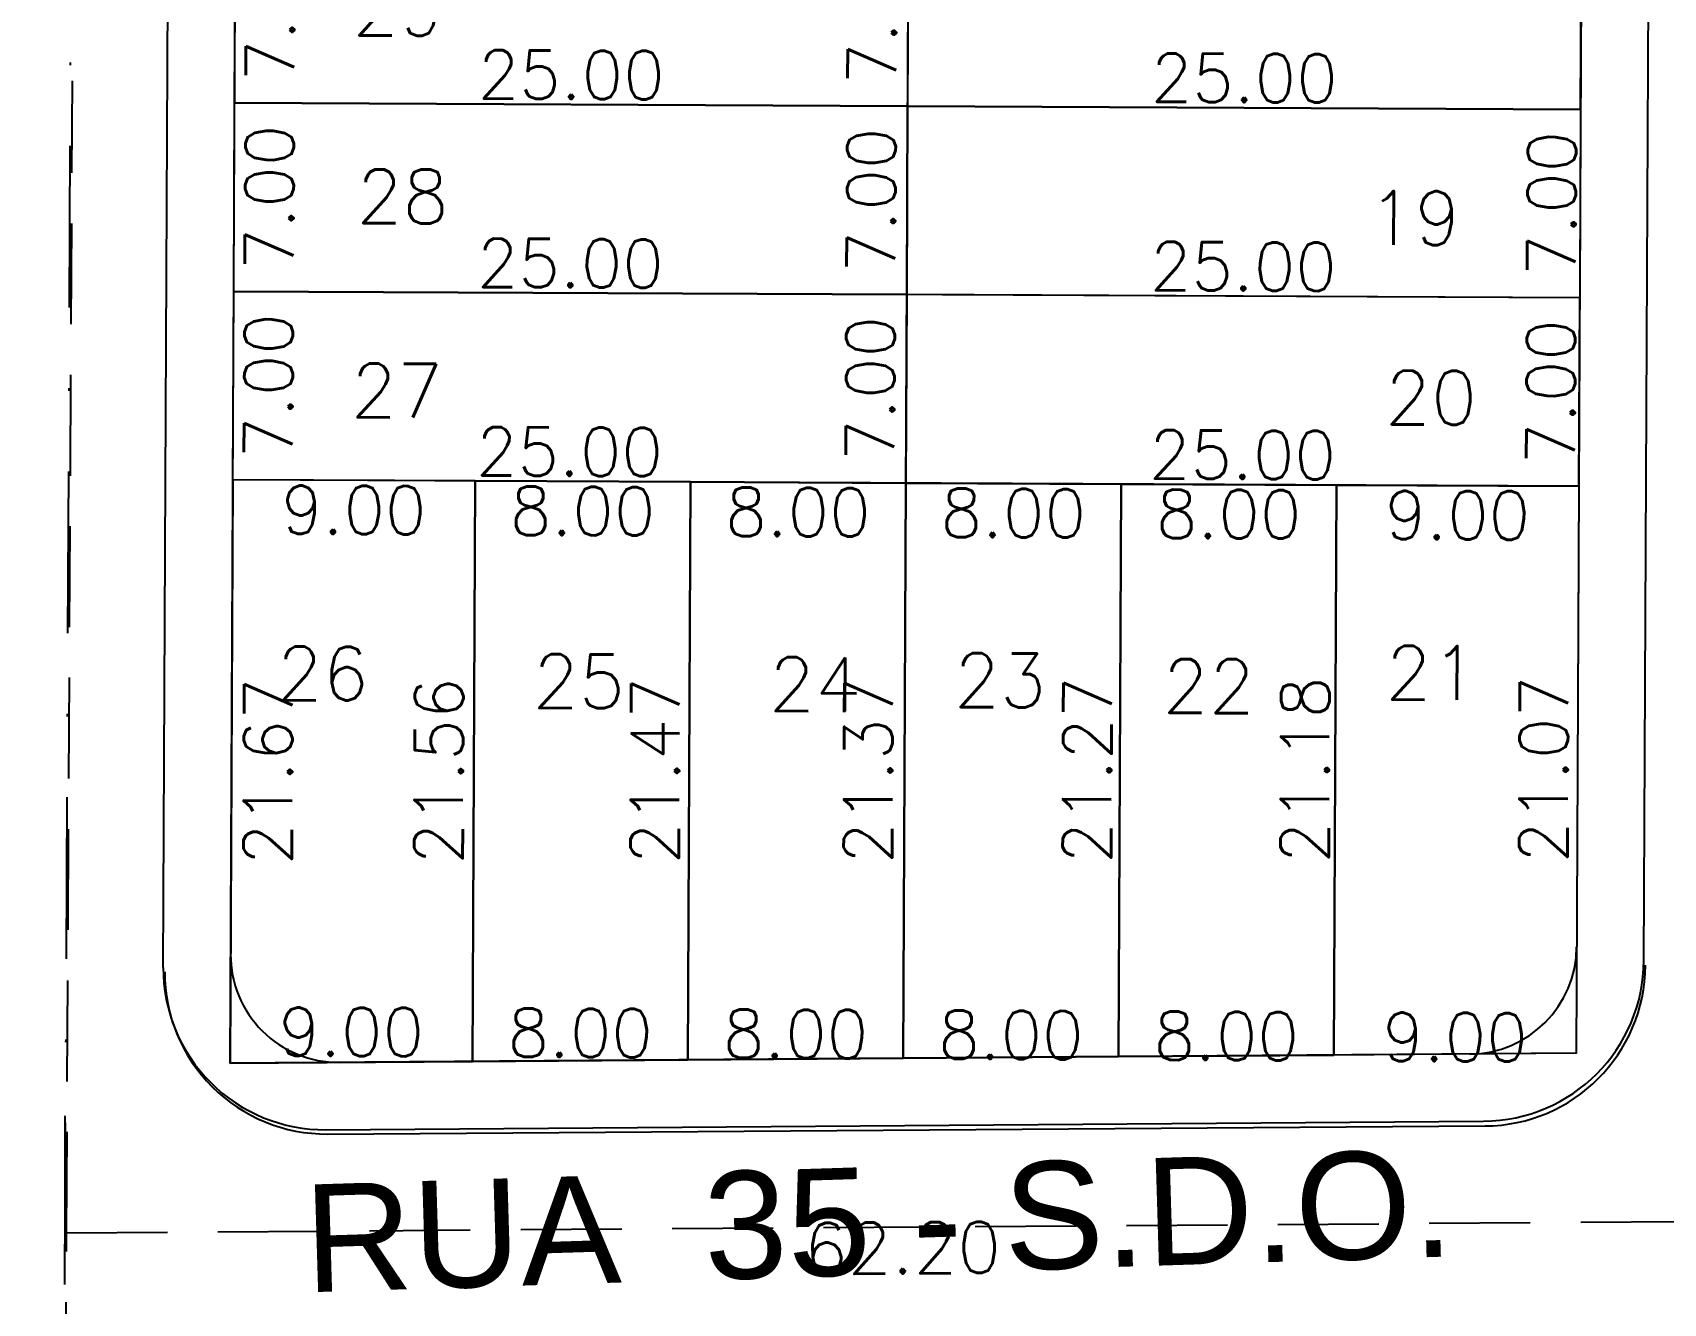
# Model space of a CAD drawing. Header units: millimetres. Extents: x -4430026 to 4783824, y 584 to 9593110.
# Drawn here: x 1934.7 to 1995.3, y 1564.1 to 1611.3 of the extents above; entities that cross this region are included whole.
import ezdxf
from ezdxf.enums import TextEntityAlignment as Align

# ---------------------------------------------------------------- set-up
doc = ezdxf.new("R2010")
doc.units = ezdxf.units.MM
for name, pattern in [('DASHDOT', [1, 0.5, -0.25, 0, -0.25]), ('HIDDEN', [0.375, 0.25, -0.125]), ('HIDDEN2', [0.1875, 0.125, -0.0625])]:
    doc.linetypes.add(name, pattern=pattern)
for name, color, linetype in [('boundary filipe', 6, 'Continuous'), ('BOUNDARY LOTES', 2, 'Continuous'), ('Calçada', 1, 'Continuous'), ('Cota', 8, 'Continuous'), ('COTAS', 8, 'Continuous'), ('curvas', 4, 'Continuous'), ('Lotes', 2, 'Continuous'), ('Nomes de Ruas', 3, 'Continuous'), ('Numero de lotes', 5, 'Continuous'), ('Projeção', 8, 'HIDDEN2'), ('QUADRA', 4, 'Continuous')]:
    doc.layers.add(name, color=color, linetype=linetype)
doc.styles.add('arcad1', font='romans.shx')
doc.styles.add('ARIAL', font='arial.ttf', dxfattribs={"height": 0.25})
doc.styles.add('ROMANS', font='romans.shx')
doc.dimstyles.new('BOLA100', dxfattribs={"dimscale": 0, "dimtxt": 1.9, "dimasz": 0.18, "dimexe": 0.18, "dimexo": 0.063, "dimgap": 0, "dimtad": 1, "dimzin": 4, "dimdsep": 46, "dimtxsty": 'ROMANS', "dimcen": 0.09, "dimse1": 1, "dimse2": 1, "dimsd1": 1, "dimsd2": 1, "dimclrt": 256, "dimaunit": 1, "dimadec": 4, "dimazin": 0, "dimtfac": 1.2, "dimtix": 1, "dimtmove": 2, "dimatfit": 3, "dimfxl": 1, "dimtvp": 2, "dimtolj": 1, "dimtzin": 4, "dimarcsym": 0})
doc.dimstyles.get("Standard").update_dxf_attribs({"dimtxt": 0.18, "dimasz": 0.18, "dimexe": 0.18, "dimexo": 0.0625, "dimgap": 0.09, "dimtad": 0, "dimtih": 1, "dimtoh": 1, "dimdec": 4, "dimzin": 0, "dimdsep": 46, "dimtxsty": 'Standard', "dimcen": 0.09, "dimadec": 0, "dimazin": 0, "dimtfac": 1, "dimtdec": 4, "dimtofl": 0, "dimtmove": 0, "dimatfit": 3, "dimfxl": 1, "dimtolj": 1, "dimtzin": 0, "dimarcsym": 0})

# ---------------------------------------------------------------- blocks, each defined once
blk = doc.blocks.new('*D14059')
at = {"layer": 'DEFPOINTS', "color": 0, "linetype": 'ByBlock'}
for p in [(1998.11998463432, 1567.333569828371), (1935.917124944293, 1566.877229910197), (1998.133896640262, 1565.437249740804)]:
    blk.add_point(p, dxfattribs=at)
at = {"layer": 'COTAS', "linetype": 'ByBlock', "insert": (1967.025497481322, 1566.159054217512), "char_height": 1.9, "attachment_point": 5, "rotation": 0.4203324799064805, "style": 'ROMANS'}
blk.add_mtext('\\A1;62.20', dxfattribs=at)
blk = doc.blocks.new('*D14060')
at = {"layer": 'DEFPOINTS', "color": 0, "linetype": 'ByBlock'}
for p in [(1935.917124944297, 1566.877229910197), (1938.341399405595, 1566.865745646298), (1935.620690623236, 1504.301329503857)]:
    blk.add_point(p, dxfattribs=at)
at = {"layer": 'COTAS', "linetype": 'ByBlock', "insert": (1937.243192904373, 1535.582295729075), "char_height": 1.9, "attachment_point": 5, "rotation": 89.72858067815768, "style": 'ROMANS'}
blk.add_mtext('\\A1;62.58', dxfattribs=at)
blk = doc.blocks.new('*D14061')
at = {"layer": 'DEFPOINTS', "color": 0, "linetype": 'ByBlock'}
for p in [(1998.119984634321, 1567.333569828371), (2001.719944239631, 1567.316516113279), (1997.823104443252, 1504.663548096392)]:
    blk.add_point(p, dxfattribs=at)
at = {"layer": 'COTAS', "linetype": 'ByBlock', "insert": (1996.365331797637, 1536.00616790708), "char_height": 1.9, "attachment_point": 5, "rotation": 89.7285806792406, "style": 'ROMANS'}
blk.add_mtext('\\A1;62.67', dxfattribs=at)
blk = doc.blocks.new('*D14063')
at = {"layer": 'DEFPOINTS', "color": 0, "linetype": 'ByBlock'}
for p in [(1936.658836018337, 1723.448972796042), (1935.917124944294, 1566.877229910197), (1938.0414452818, 1566.86716658785)]:
    blk.add_point(p, dxfattribs=at)
at = {"layer": 'COTAS', "linetype": 'ByBlock', "insert": (1937.462311478131, 1645.157538316719), "char_height": 1.9, "attachment_point": 5, "rotation": 89.72858067815864, "style": 'ROMANS'}
blk.add_mtext('\\A1;156.57', dxfattribs=at)
blk = doc.blocks.new('*D14231')
at = {"layer": 'DEFPOINTS', "color": 0, "linetype": 'ByBlock'}
for p in [(1937.715488027669, 1946.503275900266), (1935.914972608548, 1571.067592431236), (1931.268501872459, 1569.568783991573), (1935.917124944297, 1566.877229910197), (1935.620690623235, 1504.301329503857)]:
    blk.add_point(p, dxfattribs=at)
at = {"layer": 'COTAS', "linetype": 'ByBlock', "insert": (1929.414580241917, 1566.890961749143), "char_height": 1.9, "attachment_point": 5, "rotation": 89.87900502582217, "style": 'ROMANS'}
blk.add_mtext('\\A1;179°41\'57"', dxfattribs=at)
blk = doc.blocks.new('*D7813')
at = {"layer": 'DEFPOINTS', "color": 0}
for p in [(1942.24845052002, 1615.694530178592), (1942.215290517688, 1608.694608720872), (1947.122541696215, 1608.671362109834)]:
    blk.add_point(p, dxfattribs=at)
at = {"layer": 'Cota', "color": 41, "insert": (1943.539162089622, 1612.18837655323), "char_height": 1.8, "attachment_point": 5, "rotation": 89.72858068828802, "style": 'ROMANS'}
blk.add_mtext('\\A1;7.00', dxfattribs=at)
blk = doc.blocks.new('*D7814')
at = {"layer": 'DEFPOINTS', "color": 0}
for p in [(1942.215290517688, 1608.694608720872), (1942.182130516075, 1601.694687263163), (1947.089381695738, 1601.67144065212)]:
    blk.add_point(p, dxfattribs=at)
at = {"layer": 'Cota', "color": 41, "insert": (1943.506002089145, 1605.188455095509), "char_height": 1.8, "attachment_point": 5, "rotation": 89.72858068828802, "style": 'ROMANS'}
blk.add_mtext('\\A1;7.00', dxfattribs=at)
blk = doc.blocks.new('*D7815')
at = {"layer": 'DEFPOINTS', "color": 0}
for p in [(1942.182130516075, 1601.694687263163), (1942.148970515709, 1594.69476580539), (1947.056221695259, 1594.671519194347)]:
    blk.add_point(p, dxfattribs=at)
at = {"layer": 'Cota', "color": 41, "insert": (1943.472842088667, 1598.188533637765), "char_height": 1.8, "attachment_point": 5, "rotation": 89.72858068828802, "style": 'ROMANS'}
blk.add_mtext('\\A1;7.00', dxfattribs=at)
blk = doc.blocks.new('*D7857')
at = {"layer": 'DEFPOINTS', "color": 0}
for p in [(1964.603855131154, 1615.588628239922), (1964.570695128821, 1608.588706782202), (1969.477946307348, 1608.565460171164)]:
    blk.add_point(p, dxfattribs=at)
at = {"layer": 'Cota', "color": 41, "insert": (1965.894566700755, 1612.08247461456), "char_height": 1.8, "attachment_point": 5, "rotation": 89.72858068828802, "style": 'ROMANS'}
blk.add_mtext('\\A1;7.00', dxfattribs=at)
blk = doc.blocks.new('*D7858')
at = {"layer": 'DEFPOINTS', "color": 0}
for p in [(1964.570695128821, 1608.588706782202), (1964.537535127209, 1601.588785324494), (1969.444786306871, 1601.56553871345)]:
    blk.add_point(p, dxfattribs=at)
at = {"layer": 'Cota', "color": 41, "insert": (1965.861406700278, 1605.082553156838), "char_height": 1.8, "attachment_point": 5, "rotation": 89.72858068828802, "style": 'ROMANS'}
blk.add_mtext('\\A1;7.00', dxfattribs=at)
blk = doc.blocks.new('*D7859')
at = {"layer": 'DEFPOINTS', "color": 0}
for p in [(1964.537535127209, 1601.588785324494), (1964.504375126842, 1594.588863866719), (1969.411626306393, 1594.565617255677)]:
    blk.add_point(p, dxfattribs=at)
at = {"layer": 'Cota', "color": 41, "insert": (1965.8282466998, 1598.082631699095), "char_height": 1.8, "attachment_point": 5, "rotation": 89.72858068828802, "style": 'ROMANS'}
blk.add_mtext('\\A1;7.00', dxfattribs=at)
blk = doc.blocks.new('*D7872')
at = {"layer": 'DEFPOINTS', "color": 0}
for p in [(1989.849291216124, 1608.468957119575), (1989.816131214512, 1601.469035661866), (1994.723382394174, 1601.445789050823)]:
    blk.add_point(p, dxfattribs=at)
at = {"layer": 'Cota', "color": 41, "insert": (1991.140002787581, 1604.962803494211), "char_height": 1.8, "attachment_point": 5, "rotation": 89.72858068828802, "style": 'ROMANS'}
blk.add_mtext('\\A1;7.00', dxfattribs=at)
blk = doc.blocks.new('*D7873')
at = {"layer": 'DEFPOINTS', "color": 0}
for p in [(1989.816131214512, 1601.469035661866), (1989.782971214145, 1594.469114204092), (1994.690222393696, 1594.445867593049)]:
    blk.add_point(p, dxfattribs=at)
at = {"layer": 'Cota', "color": 41, "insert": (1991.106842787103, 1597.962882036467), "char_height": 1.8, "attachment_point": 5, "rotation": 89.72858068828802, "style": 'ROMANS'}
blk.add_mtext('\\A1;7.00', dxfattribs=at)
blk = doc.blocks.new('*D7936')
at = {"layer": 'DEFPOINTS', "color": 0}
for p in [(1942.210465376279, 1607.676044542241), (1967.210184868849, 1607.557615965108), (1967.203193621748, 1606.081796355916)]:
    blk.add_point(p, dxfattribs=at)
at = {"layer": 'Cota', "color": 41, "insert": (1954.72038759057, 1609.740970251311), "char_height": 1.8, "attachment_point": 5, "rotation": 359.72858067913114, "style": 'ROMANS'}
blk.add_mtext('\\A1;25.00', dxfattribs=at)
blk = doc.blocks.new('*D7937')
at = {"layer": 'DEFPOINTS', "color": 0}
for p in [(1967.210184868849, 1607.557615965108), (1992.209904361589, 1607.439187387806), (1992.202913114489, 1605.963367778783)]:
    blk.add_point(p, dxfattribs=at)
at = {"layer": 'Cota', "color": 41, "insert": (1979.720107083226, 1609.62254167418), "char_height": 1.8, "attachment_point": 5, "rotation": 359.728580679123, "style": 'ROMANS'}
blk.add_mtext('\\A1;25.00', dxfattribs=at)
blk = doc.blocks.new('*D7948')
at = {"layer": 'DEFPOINTS', "color": 0}
for p in [(1942.144145373886, 1593.676201626816), (1967.143864866456, 1593.557773049683), (1967.136873619355, 1592.081953440491)]:
    blk.add_point(p, dxfattribs=at)
at = {"layer": 'Cota', "color": 41, "insert": (1954.654067588177, 1595.741127335886), "char_height": 1.8, "attachment_point": 5, "rotation": 359.72858067913114, "style": 'ROMANS'}
blk.add_mtext('\\A1;25.00', dxfattribs=at)
blk = doc.blocks.new('*D7949')
at = {"layer": 'DEFPOINTS', "color": 0}
for p in [(1967.143864866456, 1593.557773049683), (1992.143584359196, 1593.439344472381), (1992.136593112096, 1591.963524863359)]:
    blk.add_point(p, dxfattribs=at)
at = {"layer": 'Cota', "color": 41, "insert": (1979.653787080832, 1595.622698758756), "char_height": 1.8, "attachment_point": 5, "rotation": 359.728580679123, "style": 'ROMANS'}
blk.add_mtext('\\A1;25.00', dxfattribs=at)
blk = doc.blocks.new('*D7950')
at = {"layer": 'DEFPOINTS', "color": 0}
for p in [(1942.177305375275, 1600.676123062632), (1967.177024867844, 1600.5576944855), (1967.170033620743, 1599.081874876308)]:
    blk.add_point(p, dxfattribs=at)
at = {"layer": 'Cota', "color": 41, "insert": (1954.687227589565, 1602.741048771703), "char_height": 1.8, "attachment_point": 5, "rotation": 359.72858067913216, "style": 'ROMANS'}
blk.add_mtext('\\A1;25.00', dxfattribs=at)
blk = doc.blocks.new('*D7951')
at = {"layer": 'DEFPOINTS', "color": 0}
for p in [(1967.177024867844, 1600.557694485499), (1992.176744360585, 1600.439265908197), (1992.169753113484, 1598.963446299174)]:
    blk.add_point(p, dxfattribs=at)
at = {"layer": 'Cota', "color": 41, "insert": (1979.686947082221, 1602.622620194571), "char_height": 1.8, "attachment_point": 5, "rotation": 359.728580679123, "style": 'ROMANS'}
blk.add_mtext('\\A1;25.00', dxfattribs=at)
blk = doc.blocks.new('*D7956')
at = {"layer": 'DEFPOINTS', "color": 0}
for p in [(1942.148970515709, 1594.69476580539), (1942.046312812075, 1573.024203786919), (1947.001968426099, 1573.000727874579)]:
    blk.add_point(p, dxfattribs=at)
at = {"layer": 'Cota', "color": 41, "insert": (1943.453337669971, 1583.853062598351), "char_height": 1.8, "attachment_point": 5, "rotation": 89.72858068828802, "style": 'ROMANS'}
blk.add_mtext('\\A1;21.67', dxfattribs=at)
blk = doc.blocks.new('*D7957')
at = {"layer": 'DEFPOINTS', "color": 0}
for p in [(1951.148869532602, 1594.652131517606), (1951.046726592679, 1573.090233677258), (1953.348874273045, 1573.079327952295)]:
    blk.add_point(p, dxfattribs=at)
at = {"layer": 'Cota', "color": 41, "insert": (1949.799986135158, 1583.877330587005), "char_height": 1.8, "attachment_point": 5, "rotation": 89.72858068828802, "style": 'ROMANS'}
blk.add_mtext('\\A1;21.56', dxfattribs=at)
blk = doc.blocks.new('*D7958')
at = {"layer": 'DEFPOINTS', "color": 0}
for p in [(1959.148779771448, 1594.614234372901), (1961.480355912786, 1594.603189239548), (1959.047094397656, 1573.148926913115)]:
    blk.add_point(p, dxfattribs=at)
at = {"layer": 'Cota', "color": 41, "insert": (1957.829553620796, 1583.887589224178), "char_height": 1.8, "attachment_point": 5, "rotation": 89.72858068828802, "style": 'ROMANS'}
blk.add_mtext('\\A1;21.47', dxfattribs=at)
blk = doc.blocks.new('*D7959')
at = {"layer": 'DEFPOINTS', "color": 0}
for p in [(1967.148690007578, 1594.576337228207), (1967.047462202637, 1573.207620148973), (1969.301129955501, 1573.196944082933)]:
    blk.add_point(p, dxfattribs=at)
at = {"layer": 'Cota', "color": 41, "insert": (1965.751784250042, 1583.898356337086), "char_height": 1.8, "attachment_point": 5, "rotation": 89.72858068828802, "style": 'ROMANS'}
blk.add_mtext('\\A1;21.37', dxfattribs=at)
blk = doc.blocks.new('*D7960')
at = {"layer": 'DEFPOINTS', "color": 0}
for p in [(1975.148600244797, 1594.538440083511), (1975.047830007615, 1573.26631338483), (1977.435732055957, 1573.255001424612)]:
    blk.add_point(p, dxfattribs=at)
at = {"layer": 'Cota', "color": 41, "insert": (1973.886157566712, 1583.908118488488), "char_height": 1.8, "attachment_point": 5, "rotation": 89.72858068828802, "style": 'ROMANS'}
blk.add_mtext('\\A1;21.27', dxfattribs=at)
blk = doc.blocks.new('*D7961')
at = {"layer": 'DEFPOINTS', "color": 0}
for p in [(1983.148510482197, 1594.500542938864), (1983.048197812596, 1573.325006620689), (1985.523421070114, 1573.313281002781)]:
    blk.add_point(p, dxfattribs=at)
at = {"layer": 'Cota', "color": 41, "insert": (1981.973617797083, 1583.918102876404), "char_height": 1.8, "attachment_point": 5, "rotation": 89.72858068828802, "style": 'ROMANS'}
blk.add_mtext('\\A1;21.18', dxfattribs=at)
blk = doc.blocks.new('*D7962')
at = {"layer": 'DEFPOINTS', "color": 0}
for p in [(1992.1484094986, 1594.457908651031), (1992.048611592343, 1573.391036511022), (1994.390499004811, 1573.379942531156)]:
    blk.add_point(p, dxfattribs=at)
at = {"layer": 'Cota', "color": 41, "insert": (1990.840438350021, 1583.930432315697), "char_height": 1.8, "attachment_point": 5, "rotation": 89.72858068828802, "style": 'ROMANS'}
blk.add_mtext('\\A1;21.07', dxfattribs=at)
blk = doc.blocks.new('*D7963')
at = {"layer": 'DEFPOINTS', "color": 0}
for p in [(1942.046312812075, 1573.024203786919), (1951.046726592679, 1573.090233677258), (1951.034763487607, 1570.564877987016)]:
    blk.add_point(p, dxfattribs=at)
at = {"layer": 'Cota', "color": 41, "insert": (1946.551867693592, 1574.186154737012), "char_height": 1.8, "attachment_point": 5, "rotation": 359.7285806882945, "style": 'ROMANS'}
blk.add_mtext('\\A1;9.00', dxfattribs=at)
blk = doc.blocks.new('*D7964')
at = {"layer": 'DEFPOINTS', "color": 0}
for p in [(1951.046726592679, 1573.090233677258), (1959.047094397656, 1573.148926913115), (1959.034673725019, 1570.526980843614)]:
    blk.add_point(p, dxfattribs=at)
at = {"layer": 'Cota', "color": 41, "insert": (1955.051772320844, 1574.145889022147), "char_height": 1.8, "attachment_point": 5, "rotation": 359.7285806882945, "style": 'ROMANS'}
blk.add_mtext('\\A1;8.00', dxfattribs=at)
blk = doc.blocks.new('*D7965')
at = {"layer": 'DEFPOINTS', "color": 0}
for p in [(1959.047094397656, 1573.148926913115), (1967.047462202637, 1573.207620148974), (1967.034583962433, 1570.489083700211)]:
    blk.add_point(p, dxfattribs=at)
at = {"layer": 'Cota', "color": 41, "insert": (1963.051682558257, 1574.107991878744), "char_height": 1.8, "attachment_point": 5, "rotation": 359.7285806882945, "style": 'ROMANS'}
blk.add_mtext('\\A1;8.00', dxfattribs=at)
blk = doc.blocks.new('*D7966')
at = {"layer": 'DEFPOINTS', "color": 0}
for p in [(1975.047830007615, 1573.26631338483), (1967.047462202637, 1573.207620148974), (1975.034494199846, 1570.451186556808)]:
    blk.add_point(p, dxfattribs=at)
at = {"layer": 'Cota', "color": 41, "insert": (1971.051592795671, 1574.070094735341), "char_height": 1.8, "attachment_point": 5, "rotation": 359.7285806882945, "style": 'ROMANS'}
blk.add_mtext('\\A1;8.00', dxfattribs=at)
blk = doc.blocks.new('*D7967')
at = {"layer": 'DEFPOINTS', "color": 0}
for p in [(1975.047830007615, 1573.26631338483), (1983.047740245018, 1573.228416240673), (1983.034404437252, 1570.413289413405)]:
    blk.add_point(p, dxfattribs=at)
at = {"layer": 'Cota', "color": 41, "insert": (1979.05150303308, 1574.032197591938), "char_height": 1.8, "attachment_point": 5, "rotation": 359.7285806882945, "style": 'ROMANS'}
blk.add_mtext('\\A1;8.00', dxfattribs=at)
blk = doc.blocks.new('*D7968')
at = {"layer": 'DEFPOINTS', "color": 0}
for p in [(1992.048611592343, 1573.391036511022), (1983.047740245018, 1573.228416240673), (1992.034303453496, 1570.370655127082)]:
    blk.add_point(p, dxfattribs=at)
at = {"layer": 'Cota', "color": 41, "insert": (1987.551407659905, 1573.991931877075), "char_height": 1.8, "attachment_point": 5, "rotation": 359.7285806882945, "style": 'ROMANS'}
blk.add_mtext('\\A1;9.00', dxfattribs=at)
blk = doc.blocks.new('*D9688')
at = {"layer": 'DEFPOINTS', "color": 0}
for p in [(1942.148970515709, 1594.69476580539), (1951.148869532602, 1594.652131517605), (1951.126610566036, 1589.9533674811)]:
    blk.add_point(p, dxfattribs=at)
at = {"layer": 'Cota', "color": 41, "insert": (1946.643714772117, 1593.574644231095), "char_height": 1.8, "attachment_point": 5, "rotation": 359.7285806882945, "style": 'ROMANS'}
blk.add_mtext('\\A1;9.00', dxfattribs=at)
blk = doc.blocks.new('*D9689')
at = {"layer": 'DEFPOINTS', "color": 0}
for p in [(1951.148869532602, 1594.652131517605), (1959.14877977, 1594.614234372958), (1959.12652080344, 1589.915470337698)]:
    blk.add_point(p, dxfattribs=at)
at = {"layer": 'Cota', "color": 41, "insert": (1955.143619399269, 1593.534378516231), "char_height": 1.8, "attachment_point": 5, "rotation": 359.7285806882945, "style": 'ROMANS'}
blk.add_mtext('\\A1;8.00', dxfattribs=at)
blk = doc.blocks.new('*D9690')
at = {"layer": 'DEFPOINTS', "color": 0}
for p in [(1959.14877977, 1594.614234372958), (1967.148690007154, 1594.576337228211), (1967.1264310406, 1589.877573194296)]:
    blk.add_point(p, dxfattribs=at)
at = {"layer": 'Cota', "color": 41, "insert": (1963.143529636551, 1593.496481372829), "char_height": 1.8, "attachment_point": 5, "rotation": 359.7285806882945, "style": 'ROMANS'}
blk.add_mtext('\\A1;8.00', dxfattribs=at)
blk = doc.blocks.new('*D9691')
at = {"layer": 'DEFPOINTS', "color": 0}
for p in [(1967.148690007154, 1594.576337228211), (1975.1486002448, 1594.538440084051), (1975.12634127825, 1589.839676050893)]:
    blk.add_point(p, dxfattribs=at)
at = {"layer": 'Cota', "color": 41, "insert": (1971.143439873956, 1593.458584229426), "char_height": 1.8, "attachment_point": 5, "rotation": 359.7285806882945, "style": 'ROMANS'}
blk.add_mtext('\\A1;8.00', dxfattribs=at)
blk = doc.blocks.new('*D9692')
at = {"layer": 'DEFPOINTS', "color": 0}
for p in [(1975.1486002448, 1594.538440084051), (1983.148510482197, 1594.500542938813), (1983.126251515656, 1589.80177890749)]:
    blk.add_point(p, dxfattribs=at)
at = {"layer": 'Cota', "color": 41, "insert": (1979.143350111484, 1593.420687086023), "char_height": 1.8, "attachment_point": 5, "rotation": 359.7285806882945, "style": 'ROMANS'}
blk.add_mtext('\\A1;8.00', dxfattribs=at)
blk = doc.blocks.new('*D9693')
at = {"layer": 'DEFPOINTS', "color": 0}
for p in [(1983.148510482197, 1594.500542938813), (1992.148409498602, 1594.457908651559), (1992.126150532066, 1589.759144621166)]:
    blk.add_point(p, dxfattribs=at)
at = {"layer": 'Cota', "color": 41, "insert": (1987.643254738392, 1593.38042137116), "char_height": 1.8, "attachment_point": 5, "rotation": 359.7285806882945, "style": 'ROMANS'}
blk.add_mtext('\\A1;9.00', dxfattribs=at)

msp = doc.modelspace()

# ---------------------------------------------------------------- linework, layer by layer
at = {"layer": 'boundary filipe', "elevation": 2.439200347918005}
msp.add_lwpolyline([(1942.046312810694, 1573.024203786925), (1942.709264418603, 1712.970193477325), (1992.708703401613, 1712.733336336647), (1992.048611590962, 1573.391036511028)], close=True, dxfattribs=at)
at = {"layer": 'BOUNDARY LOTES', "elevation": 2.439200347918005}
for points in [[(1967.215010027701, 1608.576180139555), (1942.215290536074, 1608.694608712687), (1942.24845053657, 1615.694530174464), (1967.248170028198, 1615.576101601333)], [(1992.247889518812, 1615.457673020109), (1967.248170028738, 1615.576101593233), (1967.215010028279, 1608.576180139552), (1992.214729518354, 1608.457751566428)], [(1942.215290517883, 1608.694608716815), (1967.215010008447, 1608.576180143688), (1967.181850007951, 1601.576258681911), (1942.182130517387, 1601.694687255037)], [(1967.215010009551, 1608.576180143683), (1992.214729499026, 1608.457751570562), (1992.181569498511, 1601.457830104737), (1967.181850009036, 1601.576258677858)], [(1967.148690005789, 1594.57633722419), (1942.148970514161, 1594.694765797322), (1942.182130514658, 1601.694687259099), (1967.181850006285, 1601.576258685968)], [(1992.181569496899, 1601.457830104745), (1967.181850006825, 1601.576258677869), (1967.148690006367, 1594.576337224188), (1992.148409496441, 1594.457908651063)], [(1942.046312812075, 1573.024203786919), (1951.046726594714, 1573.090233677291), (1951.14886953257, 1594.652131510988), (1942.148970513442, 1594.694765797326)], [(1959.148779771422, 1594.614234367578), (1951.148869532572, 1594.652131510988), (1951.046726594716, 1573.090233677291), (1959.047094397654, 1573.148926913135)], [(1967.148690007559, 1594.576337224182), (1959.148779771424, 1594.614234367578), (1959.047094397656, 1573.148926913132), (1967.047462202207, 1573.207620148987)], [(1975.148600246218, 1594.538440080773), (1967.148690007559, 1594.576337224184), (1967.047462202209, 1573.207620148987), (1975.047830007615, 1573.266313384847)], [(1983.148510480191, 1594.500542937387), (1975.148600246218, 1594.538440080773), (1975.047830007614, 1573.266313384849), (1983.048197812597, 1573.325006620706)], [(1983.148510480203, 1594.500542940118), (1992.148409496438, 1594.457908653794), (1992.048611592343, 1573.391036511022), (1983.048197812597, 1573.325006620706)]]:
    msp.add_lwpolyline(points, close=True, dxfattribs=at)
at = {"layer": 'Calçada'}
for p, q in [((1939.563122256656, 1576.578520767266, 2.439200347918005), (1940.192712470066, 1709.482075606821, 2.439200347918005)), ((1994.564964566659, 1576.837151193747, 2.439200347918005), (1995.192095350958, 1709.221532749571, 2.439200347918005)), ((1945.60707165334, 1570.550259367187, 2.439200347918005), (1988.609048607244, 1570.865735509937, 2.439200347918005))]:
    msp.add_line(p, q, dxfattribs=at)
at = {"layer": 'Calçada', "lineweight": -3}
for p in [(1945.66200591704, 1570.391524022494), (1945.662005917971, 1570.391524022494)]:
    msp.add_line(p, (1988.664107444101, 1570.689536472831), dxfattribs=at)
at = {"layer": 'Calçada'}
for centre, start, end in [((1945.563054934706, 1576.550097909054, 2.439200347918005), 179.728580681937, 270.4203324712929), ((1988.565031888609, 1576.865574051804, 2.439200347918005), 270.4203324712929, 359.7285806835004)]:
    msp.add_arc(centre, 5.999999999999999, start, end, dxfattribs=at)
at = {"layer": 'Calçada', "lineweight": -3}
for centre, start, end in [((1945.620425816031, 1576.391379945029), 179.7053122167324, 270.3970638994027), ((1945.620425816962, 1576.391379945029), 179.7053122167324, 270.3970638994027), ((1988.622527344955, 1576.689392393504), 270.3970638994027, 359.7053122167324), ((1988.622527344955, 1576.689392393504), 270.3970638994027, 359.7053122167324)]:
    msp.add_arc(centre, 5.999999999999997, start, end, dxfattribs=at)
at = {"layer": 'COTAS', "linetype": 'ByBlock'}
msp.add_line((1935.917124944297, 1566.877229910197, 2.439200347918005), (1935.914972608548, 1571.067592431236, 2.439200347918005), dxfattribs=at)
at = {"layer": 'curvas'}
for centre, start, end in [((1946.065446667787, 1577.053797069368, 2.439200347918005), 179.7285806823539, 270.4203324712929), ((1988.067377643078, 1577.361936557611, 2.439200347918005), 270.4203324712929, 359.7285806823539)]:
    msp.add_arc(centre, 4, start, end, dxfattribs=at)
at = {"layer": 'Lotes'}
for p, q in [((1967.047462202637, 1573.207620148974, 2.439200347918005), (1967.70898391189, 1712.851764906979, 2.439200347918005)), ((1992.214729501001, 1608.457751566503, 2.439200347918005), (1942.215290518101, 1608.694608720863, 2.439200347918005)), ((1992.181569499802, 1601.4578301088, 2.439200347918005), (1942.182130516905, 1601.69468726316, 2.439200347918005)), ((1992.18156949939, 1601.45783010878, 2.439200347918005), (1942.18213051649, 1601.69468726314, 2.439200347918005)), ((1992.1484094986, 1594.457908651031, 2.439200347918005), (1942.148970515707, 1594.69476580539, 2.439200347918005)), ((1951.046726592679, 1573.090233677258, 2.439200347918005), (1951.148869532602, 1594.652131517656, 2.439200347918005)), ((1959.047094397656, 1573.148926913115, 2.439200347918005), (1959.14877977, 1594.614234372958, 2.439200347918005)), ((1975.047830007615, 1573.26631338483, 2.439200347918005), (1975.148600244798, 1594.538440083561, 2.439200347918005)), ((1983.048197812597, 1573.325006620689, 2.439200347918005), (1983.148510482197, 1594.500542938864, 2.439200347918005))]:
    msp.add_line(p, q, dxfattribs=at)
at = {"layer": 'Lotes', "elevation": 2.439200347918005}
for points in [[(1951.148869532602, 1594.652131517606), (1942.148970513474, 1594.694765803943), (1942.046312812075, 1573.024203786919), (1951.046726594714, 1573.090233677274)], [(1951.148869532602, 1594.652131517656), (1959.148779767978, 1594.614234374264), (1959.047094397656, 1573.148926913115), (1951.046726594714, 1573.090233677274)], [(1959.148779771448, 1594.614234372901), (1967.148690004959, 1594.576337229517), (1967.047462202209, 1573.20762014897), (1959.047094397656, 1573.148926913115)], [(1967.148690007584, 1594.576337229504), (1975.1486002428, 1594.538440086112), (1975.047830007615, 1573.26631338483), (1967.047462202209, 1573.20762014897)], [(1975.148600246233, 1594.538440083504), (1983.148510480203, 1594.500542940118), (1983.048197812597, 1573.325006620689), (1975.047830007615, 1573.26631338483)], [(1983.148510483627, 1594.500542938806), (1992.148409496431, 1594.457908652499), (1992.048611592343, 1573.391036511022), (1983.048197812597, 1573.325006620689)]]:
    msp.add_lwpolyline(points, close=True, dxfattribs=at)
at = {"layer": 'Projeção', "linetype": 'DASHDOT', "ltscale": 12}
msp.add_line((1935.620690623241, 1504.301329503854, 2.439200347918005), (1937.715488027679, 1946.503275900263, 2.439200347918005), dxfattribs=at)
at = {"layer": 'Projeção', "linetype": 'HIDDEN', "ltscale": 15}
for p, q in [((1935.970568342937, 1566.722430082087, 103.7075370668876), (1936.190661526622, 1609.514481483076, 103.7075370668876)), ((1935.648721150459, 1504.146655224312, 103.7075370668876), (1935.970568342937, 1566.722430082087, 103.7075370668876)), ((1935.970568342937, 1566.722430082087, 103.7075370668876), (1998.173608228901, 1567.153508566369, 103.7075370668876))]:
    msp.add_line(p, q, dxfattribs=at)
at = {"layer": 'QUADRA', "elevation": 2.439200347918005}
msp.add_lwpolyline([(1942.046312812075, 1573.024203786919), (1942.709264419984, 1712.970193477318), (1992.708703402994, 1712.733336336641), (1992.048611592343, 1573.391036511022)], close=True, dxfattribs=at)

# ---------------------------------------------------------------- texts
at = {"layer": 'Nomes de Ruas', "extrusion": (-0.08498824850082579, 0.01685419641088011, 0.9962393957679576), "style": 'ARIAL'}
msp.add_text('RUA  35 - S.D.O.', height=3.999999999999998, rotation=102.9674616637097, dxfattribs=at).set_placement((-1912.943895588814, 1591.070766926631, -211.0620248754004))
at = {"layer": 'Numero de lotes', "style": 'arcad1'}
for s, rotation, p in [('29', 359.7285806764096, (1948.312760362414, 1612.196666426084, 2.439200347918005)), ('28', 359.7285806764096, (1948.454634306417, 1605.22451294684, 2.439200347918005)), ('19', 359.7285806882908, (1986.041478616597, 1604.421822739556, 2.439200347918005)), ('27', 359.7285806764096, (1948.244287875238, 1598.010943531752, 2.439200347918005)), ('20', 359.7285806882908, (1986.657982531366, 1597.746374449263, 2.439200347918005)), ('26', 359.7285806764096, (1945.48753633196, 1587.498729144573, 2.439200347918005)), ('21', 359.7285806882908, (1986.681861523753, 1587.521974952184, 2.439200347918005)), ('25', 359.7285806764096, (1955.001436581765, 1587.212507213394, 2.439200347918005)), ('24', 359.7285806882908, (1963.777419117069, 1587.102583776232, 2.439200347918005)), ('23', 359.7285806882908, (1970.648828257456, 1587.245997234033, 2.439200347918005)), ('22', 359.7285806882908, (1978.399422194471, 1587.033316480598, 2.439200347918005))]:
    msp.add_text(s, height=2, rotation=rotation, dxfattribs=at).set_placement(p, align=Align.MIDDLE_CENTER)

# ---------------------------------------------------------------- dimensions: what is measured, and where the dimension line sits
at = {"layer": 'Cota'}
for base, p1, p2, angle, picture, middle in [((1947.122541696215, 1608.671362109834, 2.439200347918005), (1942.24845052002, 1615.694530178592, 2.439200347918005), (1942.215290517688, 1608.694608720873, 2.439200347918005), 89.72858068828803, '*D7813', (1943.539162089622, 1612.18837655323, 2.439200347918005)), ((1969.477946307348, 1608.565460171164, 2.439200347918005), (1964.603855131154, 1615.588628239922, 2.439200347918005), (1964.570695128821, 1608.588706782202, 2.439200347918005), 89.72858068828803, '*D7857', (1965.894566700755, 1612.08247461456, 2.439200347918005)), ((1992.202913114489, 1605.963367778783, 2.439200347918005), (1967.210184868849, 1607.557615965108, 2.439200347918005), (1992.209904361589, 1607.439187387806, 2.439200347918005), 179.728580679123, '*D7937', (1979.720107083226, 1609.62254167418, 2.439200347918005)), ((1947.089381695738, 1601.67144065212, 2.439200347918005), (1942.215290517688, 1608.694608720873, 2.439200347918005), (1942.182130516075, 1601.694687263164, 2.439200347918005), 89.72858068828803, '*D7814', (1943.506002089145, 1605.188455095509, 2.439200347918005)), ((1969.444786306871, 1601.56553871345, 2.439200347918005), (1964.570695128821, 1608.588706782202, 2.439200347918005), (1964.537535127209, 1601.588785324494, 2.439200347918005), 89.72858068828803, '*D7858', (1965.861406700278, 1605.082553156838, 2.439200347918005)), ((1994.723382394174, 1601.445789050823, 2.439200347918005), (1989.849291216124, 1608.468957119575, 2.439200347918005), (1989.816131214512, 1601.469035661866, 2.439200347918005), 89.72858068828803, '*D7872', (1991.140002787581, 1604.962803494211, 2.439200347918005)), ((1992.169753113484, 1598.963446299174, 2.439200347918005), (1967.177024867844, 1600.5576944855, 2.439200347918005), (1992.176744360585, 1600.439265908197, 2.439200347918005), 179.728580679123, '*D7951', (1979.686947082221, 1602.622620194571, 2.439200347918005)), ((1947.056221695259, 1594.671519194347, 2.439200347918005), (1942.182130516075, 1601.694687263164, 2.439200347918005), (1942.148970515709, 1594.69476580539, 2.439200347918005), 89.72858068828803, '*D7815', (1943.472842088667, 1598.188533637765, 2.439200347918005)), ((1969.411626306393, 1594.565617255677, 2.439200347918005), (1964.537535127209, 1601.588785324494, 2.439200347918005), (1964.504375126842, 1594.588863866719, 2.439200347918005), 89.72858068828803, '*D7859', (1965.8282466998, 1598.082631699095, 2.439200347918005)), ((1994.690222393696, 1594.445867593049, 2.439200347918005), (1989.816131214512, 1601.469035661866, 2.439200347918005), (1989.782971214145, 1594.469114204092, 2.439200347918005), 89.72858068828803, '*D7873', (1991.106842787103, 1597.962882036467, 2.439200347918005)), ((1992.136593112096, 1591.963524863359, 2.439200347918005), (1967.143864866455, 1593.557773049683, 2.439200347918005), (1992.143584359196, 1593.439344472381, 2.439200347918005), 179.728580679123, '*D7949', (1979.653787080832, 1595.622698758756, 2.439200347918005)), ((1947.001968426099, 1573.000727874579, 2.439200347918005), (1942.148970515709, 1594.69476580539, 2.439200347918005), (1942.046312812075, 1573.024203786919, 2.439200347918005), 89.72858068828803, '*D7956', (1943.453337669971, 1583.853062598351, 2.439200347918005)), ((1951.126610566036, 1589.9533674811, 2.439200347918005), (1942.148970515709, 1594.69476580539, 2.439200347918005), (1951.148869532602, 1594.652131517606, 2.439200347918005), 359.7285806882945, '*D9688', (1946.643714772117, 1593.574644231095, 2.439200347918005)), ((1953.348874273045, 1573.079327952295, 2.439200347918005), (1951.148869532602, 1594.652131517606, 2.439200347918005), (1951.046726592679, 1573.090233677258, 2.439200347918005), 89.72858068828803, '*D7957', (1949.799986135158, 1583.877330587005, 2.439200347918005)), ((1959.12652080344, 1589.915470337698, 2.439200347918005), (1951.148869532602, 1594.652131517606, 2.439200347918005), (1959.14877977, 1594.614234372958, 2.439200347918005), 359.7285806882945, '*D9689', (1955.143619399269, 1593.534378516231, 2.439200347918005)), ((1961.480355912786, 1594.603189239548, 2.439200347918005), (1959.047094397656, 1573.148926913115, 2.439200347918005), (1959.148779771448, 1594.614234372901, 2.439200347918005), 89.72858068828803, '*D7958', (1957.829553620796, 1583.887589224178, 2.439200347918005)), ((1967.1264310406, 1589.877573194296, 2.439200347918005), (1959.14877977, 1594.614234372958, 2.439200347918005), (1967.148690007154, 1594.576337228211, 2.439200347918005), 359.7285806882945, '*D9690', (1963.143529636551, 1593.496481372829, 2.439200347918005)), ((1969.301129955501, 1573.196944082933, 2.439200347918005), (1967.148690007578, 1594.576337228207, 2.439200347918005), (1967.047462202637, 1573.207620148974, 2.439200347918005), 89.72858068828803, '*D7959', (1965.751784250042, 1583.898356337086, 2.439200347918005)), ((1975.12634127825, 1589.839676050893, 2.439200347918005), (1967.148690007154, 1594.576337228211, 2.439200347918005), (1975.1486002448, 1594.538440084051, 2.439200347918005), 359.7285806882945, '*D9691', (1971.143439873956, 1593.458584229426, 2.439200347918005)), ((1977.435732055957, 1573.255001424612, 2.439200347918005), (1975.148600244798, 1594.538440083511, 2.439200347918005), (1975.047830007615, 1573.26631338483, 2.439200347918005), 89.72858068828803, '*D7960', (1973.886157566712, 1583.908118488488, 2.439200347918005)), ((1983.126251515656, 1589.80177890749, 2.439200347918005), (1975.1486002448, 1594.538440084051, 2.439200347918005), (1983.148510482197, 1594.500542938813, 2.439200347918005), 359.7285806882945, '*D9692', (1979.143350111484, 1593.420687086023, 2.439200347918005)), ((1985.523421070114, 1573.313281002781, 2.439200347918005), (1983.148510482197, 1594.500542938864, 2.439200347918005), (1983.048197812597, 1573.325006620689, 2.439200347918005), 89.72858068828803, '*D7961', (1981.973617797083, 1583.918102876404, 2.439200347918005)), ((1992.126150532066, 1589.759144621166, 2.439200347918005), (1983.148510482197, 1594.500542938813, 2.439200347918005), (1992.148409498602, 1594.457908651559, 2.439200347918005), 359.7285806882945, '*D9693', (1987.643254738392, 1593.38042137116, 2.439200347918005)), ((1994.390499004811, 1573.379942531156, 2.439200347918005), (1992.1484094986, 1594.457908651031, 2.439200347918005), (1992.048611592343, 1573.391036511022, 2.439200347918005), 89.72858068828803, '*D7962', (1990.840438350021, 1583.930432315697, 2.439200347918005)), ((1951.034763487607, 1570.564877987016, 2.439200347918005), (1942.046312812075, 1573.024203786919, 2.439200347918005), (1951.046726592679, 1573.090233677258, 2.439200347918005), 359.7285806882945, '*D7963', (1946.551867693592, 1574.186154737012, 2.439200347918005)), ((1959.034673725019, 1570.526980843614, 2.439200347918005), (1951.046726592679, 1573.090233677258, 2.439200347918005), (1959.047094397656, 1573.148926913115, 2.439200347918005), 359.7285806882945, '*D7964', (1955.051772320844, 1574.145889022147, 2.439200347918005)), ((1967.034583962433, 1570.489083700211, 2.439200347918005), (1959.047094397656, 1573.148926913115, 2.439200347918005), (1967.047462202637, 1573.207620148974, 2.439200347918005), 359.7285806882945, '*D7965', (1963.051682558257, 1574.107991878744, 2.439200347918005)), ((1975.034494199846, 1570.451186556808, 2.439200347918005), (1967.047462202637, 1573.207620148974, 2.439200347918005), (1975.047830007615, 1573.26631338483, 2.439200347918005), 359.7285806882945, '*D7966', (1971.051592795671, 1574.070094735341, 2.439200347918005)), ((1983.034404437252, 1570.413289413405, 2.439200347918005), (1975.047830007615, 1573.26631338483, 2.439200347918005), (1983.047740245018, 1573.228416240673, 2.439200347918005), 359.7285806882945, '*D7967', (1979.05150303308, 1574.032197591938, 2.439200347918005)), ((1992.034303453496, 1570.370655127082, 2.439200347918005), (1983.047740245018, 1573.228416240673, 2.439200347918005), (1992.048611592343, 1573.391036511022, 2.439200347918005), 359.7285806882945, '*D7968', (1987.551407659905, 1573.991931877075, 2.439200347918005))]:
    dim = msp.add_linear_dim(base=base, p1=p1, p2=p2, angle=angle, dimstyle='Standard', override={"dimtxt": 1.8, "dimexo": 0.063, "dimgap": 0, "dimtih": 0, "dimtoh": 0, "dimdec": 2, "dimzin": 4, "dimtxsty": 'ROMANS', "dimse1": 1, "dimse2": 1, "dimsd1": 1, "dimsd2": 1, "dimclrt": 41, "dimtfac": 1.2, "dimtdec": 2, "dimtix": 1, "dimtofl": 1, "dimtmove": 2, "dimfxl": 0.18, "dimfxlon": 1, "dimtvp": 2, "dimtzin": 4}, dxfattribs=at)
    dim.commit()
    dim.dimension.update_dxf_attribs({"geometry": picture, "text_midpoint": middle})
for p1, p2, distance, picture, middle in [((1942.210465376279, 1607.676044542241, 2.439200347918005), (1967.210184868849, 1607.557615965108, 2.439200347918005), -1.4758361685538903, '*D7936', (1954.72038759057, 1609.740970251311, 2.439200347918005)), ((1942.177305375275, 1600.676123062632, 2.439200347918005), (1967.177024867844, 1600.5576944855, 2.439200347918005), -1.47583616855389, '*D7950', (1954.687227589565, 1602.741048771703, 2.439200347918005)), ((1942.144145373886, 1593.676201626816, 2.439200347918005), (1967.143864866455, 1593.557773049683, 2.439200347918005), -1.4758361685538859, '*D7948', (1954.654067588177, 1595.741127335886, 2.439200347918005))]:
    dim = msp.add_aligned_dim(p1=p1, p2=p2, distance=distance, dimstyle='Standard', override={"dimtxt": 1.8, "dimexo": 0.063, "dimgap": 0, "dimtih": 0, "dimtoh": 0, "dimdec": 2, "dimzin": 4, "dimtxsty": 'ROMANS', "dimse1": 1, "dimse2": 1, "dimsd1": 1, "dimsd2": 1, "dimclrt": 41, "dimtfac": 1.2, "dimtdec": 2, "dimtix": 1, "dimtofl": 1, "dimtmove": 2, "dimfxl": 0.18, "dimfxlon": 1, "dimtvp": 2, "dimtzin": 4}, dxfattribs=at)
    dim.commit()
    dim.dimension.update_dxf_attribs({"geometry": picture, "text_midpoint": middle})
at = {"layer": 'COTAS', "linetype": 'ByBlock'}
dim = msp.add_angular_dim_2l(base=(1931.268501872459, 1569.568783991573), line1=((1935.620690623236, 1504.301329503857, 2.439200347918005), (1937.71548802767, 1946.503275900267, 2.439200347918005)), line2=((1935.917124944297, 1566.877229910197, 2.439200347918005), (1935.914972608548, 1571.067592431236, 2.439200347918005)), dimstyle='BOLA100', override={"dimscale": 1, "dimdec": 0, "dimazin": 1, "dimfxl": 0.18}, dxfattribs=at)
dim.commit()
dim.dimension.update_dxf_attribs({"geometry": '*D14231', "text_midpoint": (1929.414580241917, 1566.890961749143, 2.439200347918005)})
for p1, p2, distance, picture, middle in [((1936.658836018337, 1723.448972796041, 2.439200347918005), (1935.917124944294, 1566.877229910197, 2.439200347918005), 2.1243441733386206, '*D14063', (1937.462311478131, 1645.157538316719, 2.439200347918005)), ((1935.917124944294, 1566.877229910197, 2.439200347918005), (1998.11998463432, 1567.333569828371, 2.439200347918005), -1.8963711183257086, '*D14059', (1967.025497481322, 1566.159054217512, 2.439200347918005)), ((1935.620690623236, 1504.301329503857, 2.439200347918005), (1935.917124944297, 1566.877229910197, 2.439200347918005), -2.4243016627513154, '*D14060', (1937.243192904373, 1535.582295729075, 2.439200347918005))]:
    dim = msp.add_aligned_dim(p1=p1, p2=p2, distance=distance, dimstyle='BOLA100', override={"dimscale": 1, "dimfxl": 0.18}, dxfattribs=at)
    dim.commit()
    dim.dimension.update_dxf_attribs({"geometry": picture, "text_midpoint": middle})
dim = msp.add_linear_dim(base=(2001.719944239631, 1567.316516113279, 2.439200347918005), p1=(1997.823104443252, 1504.663548096391, 2.439200347918005), p2=(1998.11998463432, 1567.333569828371, 2.439200347918005), angle=89.728580679241, dimstyle='BOLA100', override={"dimscale": 1, "dimfxl": 0.18}, dxfattribs=at)
dim.commit()
dim.dimension.update_dxf_attribs({"geometry": '*D14061', "text_midpoint": (1996.365331797637, 1536.00616790708, 2.439200347918005), "dimtype": 161})

doc.saveas('drawing.dxf')
